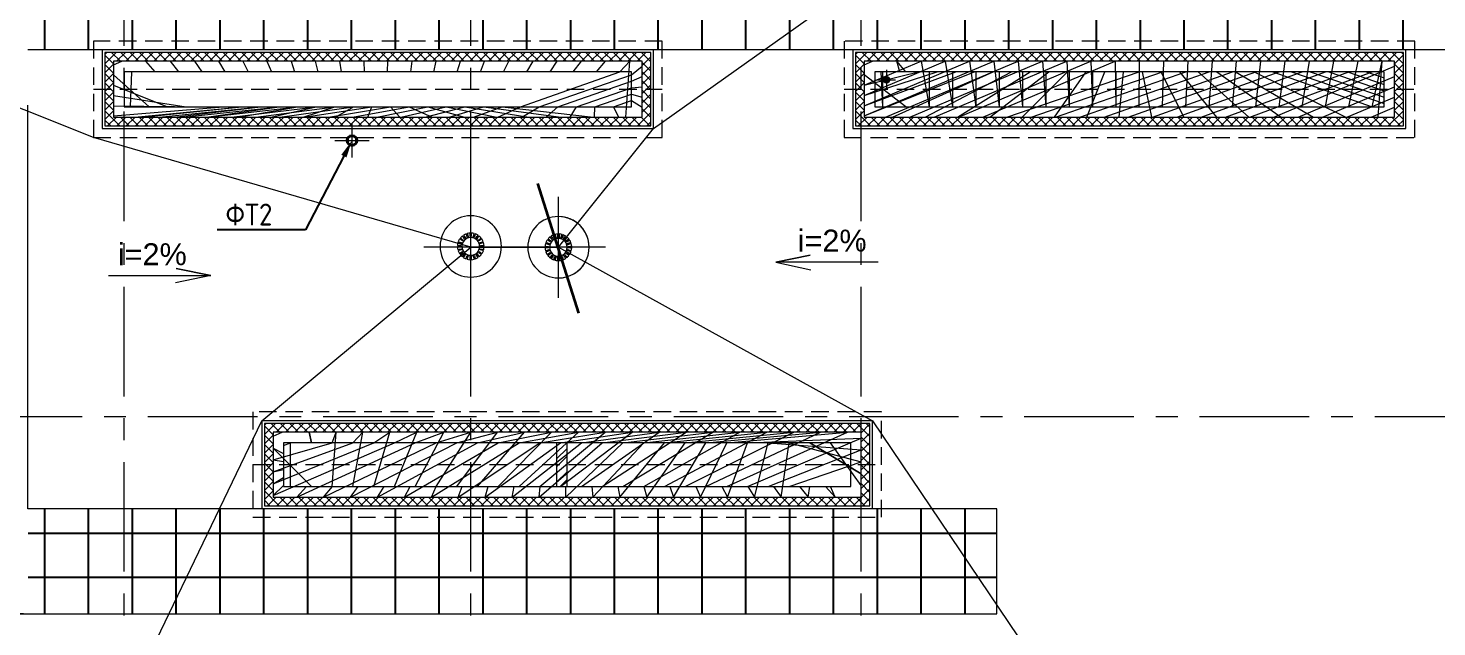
# Model space of a CAD drawing. Header units: millimetres. Extents: x -4447806 to 13389969, y -2188499 to 852203.
# Drawn here: x 4453108 to 4469181, y -599331 to -592499 of the extents above; entities that cross this region are included whole.
import ezdxf
from ezdxf import colors
from ezdxf.entities.mleader import LeaderData, LeaderLine
from ezdxf.math import Vec2, Vec3

# ---------------------------------------------------------------- set-up
doc = ezdxf.new("R2010")
doc.units = ezdxf.units.MM
doc.linetypes.add('CENTER', pattern=[2, 1.25, -0.25, 0.25, -0.25])
doc.linetypes.add('HIDDEN', pattern=[6, 4, -2])
for name, color, linetype, lineweight in [('!!!_АР_отделка', 92, 'Continuous', 13), ('!!!_АР_перегородки блоки', 7, 'Continuous', 5), ('_ВК-К1', 14, 'Continuous', 40), ('АР_Оси', 195, 'Continuous', 9), ('АР_Отметки', 250, 'Continuous', 15), ('АР_Размеры', 175, 'Continuous', 9), ('АР_тонкая линия', 250, 'Continuous', 0), ('ОБОРУДОВАНИЕ', 253, 'Continuous', 5), ('перекр 0.3', 181, 'Continuous', 30), ('Подвал', 250, 'Continuous', 30), ('РАЗМЕРЫ ВНУТРЕННИЕ', 137, 'Continuous', 5)]:
    doc.layers.add(name, color=color, linetype=linetype, lineweight=lineweight)
doc.layers.add('АР_Кровля дорожки', color=245, linetype='Continuous')
doc.layers.add('П_Текст', color=7, linetype='Continuous')
doc.styles.add('ISOCPEUR', font='isocpeur.ttf', dxfattribs={"width": 0.7})
doc.styles.add('ISOCPEUR_2', font='isocpeur.ttf', dxfattribs={"width": 0.9, "height": 300})
doc.styles.get("Standard").update_dxf_attribs({"font": 'arial.ttf'})
pattern_1 = [(90, (4778297.844394518, -529762.6087647942), (-500.0000000000001, 0), []), (180, (4778297.844394518, -529762.6087647942), (-2.842170943040401e-14, -500), [])]

# ---------------------------------------------------------------- blocks, each defined once
blk = doc.blocks.new('A$C6f2de472')
at = {"layer": 'АР_тонкая линия', "ltscale": 100}
for p, q in [((54.57592772785574, -68.52589298801445), (54.57592772785574, -734.3112859727285)), ((54.57592772785574, -734.3112859727285), (9.624901639340763, -509.7124210055539)), ((9.624901639340763, -509.7124210055539), (54.57592772785574, -734.3112859727285)), ((54.57592772785574, -734.3112859727285), (103.6099336369945, -505.6287240333957))]:
    blk.add_line(p, q, dxfattribs=at)
blk = doc.blocks.new('M_Сток крыши - Сетчатый фильтр 380 мм - Слив 200 мм 2-3193379-Кровля')
at = {"layer": 'ОБОРУДОВАНИЕ', "color": 3, "lineweight": 20, "flags": 128}
for points in [[(-152.1267350446647, 9.122306980374313), (-132.0912406071403, 9.122306980374326), (-112.0431549439181, 9.122306980374303)], [(-108.0011237287316, 31.18721417121553), (-127.0242874497429, 37.36821474883533), (-146.0454781264287, 43.54857424549225)], [(-141.9117846506028, 55.55902606483295), (-122.8580928793034, 49.36810632238699), (-103.7927820662061, 43.17341132440949)], [(-93.29816158142222, 62.7083574968748), (-109.4818746132008, 74.46651327549654), (-125.6635339249483, 86.22317693917506)], [(-118.0473051375903, 96.38772613638803), (-101.842131428712, 84.6139782631736), (-85.62792629529227, 72.83366867594135)], [(-69.83589882673962, 88.08991025929144), (-81.59615471404025, 104.2765138426867), (-93.35443870569411, 120.4604033445647)], [(-83.00003154254765, 127.8153150601544), (-71.22933750466267, 111.6143445950117), (-59.45298972975287, 95.40559242844496)], [(-39.9207528530546, 105.0867191707603), (-46.10509601334157, 124.1201703034178), (-52.28803434348071, 143.149297813457)], [(-40.18753608133889, 147.0058568346927), (-34.00116822601166, 127.9661743314419), (-27.81237822599808, 108.9190372333652)], [(-6.349999999993059, 112.2344089592399), (-6.349999999993055, 132.2540697534665), (-6.349999999993071, 152.2676508651532)], [(6.350000000006943, 152.2676508651542), (6.350000000006918, 132.2540697534677), (6.350000000006937, 112.2344089592412)], [(27.81237822601391, 108.9190372333708), (34.00116822602754, 127.9661743314477), (40.18753608135481, 147.0058568346986)], [(52.28803434349719, 143.1492978134647), (46.10509601335808, 124.1201703034257), (39.92075285307115, 105.0867191707683)], [(59.45298972977421, 95.40559242845515), (71.22933750468407, 111.6143445950221), (83.00003154256913, 127.8153150601649)], [(93.35443870571662, 120.4604033445765), (81.5961547140628, 104.2765138426985), (69.83589882676223, 88.08991025930342)], [(85.62792629532089, 72.83366867595203), (101.8421314287408, 84.61397826318435), (118.0473051376191, 96.38772613639888)], [(125.6635339249781, 86.22317693918657), (109.4818746132306, 74.46651327550809), (93.29816158145213, 62.70835749688639)], [(103.792782066241, 43.17341132441629), (122.8580928793384, 49.36810632239381), (141.9117846506378, 55.55902606483986)], [(146.0454781264642, 43.54857424549932), (127.0242874497785, 37.36821474884241), (108.0011237287673, 31.18721417122258)], [(112.0431549439558, 9.122306980374242), (132.091240607178, 9.12230698037424), (152.1267350447024, 9.122306980374237)], [(-112.356954244448, -3.577693019625703), (-132.3584398310157, -3.577693019625699), (-152.3579998314883, -3.577693019625695)], [(-147.4658216370705, -38.46545786676792), (-128.4121298657711, -32.27453812432185), (-109.3468190526738, -26.07984312634433)], [(-105.7061290580764, -38.25048148704755), (-124.7292927790876, -44.43148206466737), (-143.7504834557733, -50.61184156132428)], [(-128.1487984605835, -82.48421335690901), (-111.9436247517052, -70.71046548369449), (-95.7294196182853, -58.93015589646215)], [(-88.46990949618774, -69.35387637452017), (-104.6536225279662, -81.11203215314181), (-120.8352818397137, -92.8686958168203)], [(-95.91116798998836, -118.4348253462578), (-84.14047395210329, -102.233854881115), (-72.3641261771934, -86.02510271454811)], [(-62.19800361705781, -93.63916595362517), (-73.95825950435832, -109.8257695370203), (-85.71654349601214, -126.0096590388982)], [(-53.89547499619336, -142.5518774865482), (-47.70910714086607, -123.5121949832972), (-41.52031714085241, -104.4650578852204)], [(-29.47185625401281, -108.4817714797415), (-35.65619941429974, -127.5152226123989), (-41.83913774443886, -146.5443501224379)], [(-6.349999999993074, -152.2676508652035), (-6.349999999993042, -132.2540697535169), (-6.349999999993062, -112.2344089592902)], [(6.350000000006934, -112.2344089592915), (6.350000000006931, -132.2540697535181), (6.350000000006942, -152.2676508652045)], [(41.83913774445471, -146.5443501224441), (35.65619941431555, -127.515222612405), (29.4718562540286, -108.4817714797474)], [(41.52031714086893, -104.4650578852287), (47.70910714088253, -123.5121949833054), (53.89547499620974, -142.5518774865562)], [(85.71654349603381, -126.009659038909), (73.95825950437997, -109.825769537031), (62.19800361707931, -93.63916595363574)], [(72.3641261772162, -86.02510271456046), (84.14047395212596, -102.2338548811273), (95.91116799001092, -118.4348253462699)], [(120.8352818397427, -92.86869581683132), (104.6536225279952, -81.11203215315281), (88.46990949621667, -69.35387637453108)], [(95.7294196183155, -58.93015589647398), (111.9436247517352, -70.7104654837063), (128.1487984606135, -82.48421335692073)], [(143.7504834558084, -50.61184156133116), (124.7292927791227, -44.43148206467424), (105.7061290581114, -38.25048148705444)], [(109.3468190527096, -26.07984312635145), (128.4121298658068, -32.27453812432894), (147.4658216371062, -38.46545786677496)], [(152.3579998315258, -3.577693019625746), (132.3584398310532, -3.577693019625791), (112.3569542444855, -3.577693019625767)]]:
    blk.add_lwpolyline(points, dxfattribs=at)
at = {"layer": 'ОБОРУДОВАНИЕ', "color": 3, "lineweight": 20}
for centre, radius, start, end in [((1.867945798039727e-11, -2.528863876118112e-11), 350.0000000000003, 359.9999999999996, 179.9999999999998), ((1.884542567571339e-11, -2.517666075618763e-11), 152.4, 163.3962075109842, 176.5683575503843), ((1.884542567571339e-11, -2.517666075618763e-11), 152.3999999999999, 145.5442994120852, 158.6194600011817), ((1.884542567571339e-11, -2.517666075618763e-11), 152.3999999999999, 127.7749788777989, 140.7677499933545), ((1.884542567571339e-11, -2.517666075618763e-11), 112.4139006281505, 175.3453706261629, 179.9999999999995), ((1.884542567571339e-11, -2.517666075618763e-11), 112.4139006281506, 157.4147534860918, 163.8930014678603), ((1.884542567571339e-11, -2.517666075618763e-11), 101.6, 359.9999999999992, 179.9999999999994), ((1.884542567571339e-11, -2.517666075618763e-11), 112.4139006281506, 139.6160726103257, 146.0938257661134), ((1.884542567571339e-11, -2.517666075618763e-11), 152.3999999999999, 110.0656934125596, 122.9986742789652), ((1.884542567571339e-11, -2.517666075618763e-11), 112.4139006281506, 121.92952745044, 128.4066691250171), ((1.884542567571339e-11, -2.517666075618763e-11), 152.3999999999999, 92.38801546327326, 105.2895868495749), ((1.884542567571339e-11, -2.517666075618763e-11), 112.4139006281506, 104.3243310625686, 110.8009781656915), ((1.884542567571339e-11, -2.517666075618763e-11), 112.4139006281505, 86.76177088817388, 93.23822911183754), ((1.884542567571339e-11, -2.517666075618763e-11), 152.4, 74.71041315043354, 87.61198453673569), ((1.884542567571339e-11, -2.517666075618763e-11), 112.4139006281505, 69.1990218343196, 75.67566893744245), ((1.884542567571339e-11, -2.517666075618763e-11), 152.4000000000001, 57.00132572104204, 69.93430658744889), ((1.884542567571339e-11, -2.517666075618763e-11), 112.4139006281505, 51.59333087499237, 58.07047254956947), ((1.884542567571339e-11, -2.517666075618763e-11), 112.4139006281504, 33.90617423389321, 40.38392738968094), ((1.884542567571339e-11, -2.517666075618763e-11), 152.4000000000001, 39.2322500066509, 52.2250211222084), ((1.884542567571339e-11, -2.517666075618763e-11), 112.4139006281505, 16.10699853214306, 22.58524651391154), ((1.884542567571339e-11, -2.517666075618763e-11), 112.4139006281506, 359.9999999999989, 4.654629373836194), ((1.884542567571339e-11, -2.517666075618763e-11), 152.4000000000001, 21.38053999882107, 34.45570058792016), ((1.884542567571339e-11, -2.517666075618763e-11), 152.4, 3.43164244961575, 16.60379248901856), ((1.867945798039727e-11, -2.528863876118112e-11), 350.0000000000003, 179.9999999999998, 359.9999999999989), ((1.874390688234167e-11, -2.517666075618763e-11), 152.4, 181.345180730763, 194.6194600011786), ((1.874390688234167e-11, -2.517666075618763e-11), 152.4000000000001, 199.3962075109811, 212.7677499933488), ((1.874390688234167e-11, -2.517666075618763e-11), 152.4000000000001, 217.5442994120796, 230.9986742789577), ((1.874390688234167e-11, -2.517666075618763e-11), 112.4139006281506, 179.999999999999, 181.823807644696), ((1.874390688234167e-11, -2.517666075618763e-11), 112.4139006281505, 193.4147534860877, 199.8930014678562), ((1.874390688234167e-11, -2.517666075618763e-11), 101.6, 179.9999999999994, 359.9999999999989), ((1.874390688234167e-11, -2.517666075618763e-11), 112.4139006281505, 211.6160726103183, 218.093825766106), ((1.874390688234167e-11, -2.517666075618763e-11), 152.4, 235.7749788777913, 249.2895868495662), ((1.874390688234167e-11, -2.517666075618763e-11), 112.4139006281504, 229.9295274504297, 236.4066691250069), ((1.874390688234167e-11, -2.517666075618763e-11), 152.4, 254.0656934125508, 267.6119845367264), ((1.874390688234167e-11, -2.517666075618763e-11), 112.4139006281505, 248.3243310625568, 254.8009781656796), ((1.874390688234167e-11, -2.517666075618763e-11), 112.4139006281505, 266.7617708881618, 273.2382291118254), ((1.874390688234167e-11, -2.517666075618763e-11), 152.3999999999999, 272.388015463264, 285.9343065874401), ((1.874390688234167e-11, -2.517666075618763e-11), 112.4139006281506, 285.1990218343078, 291.6756689374307), ((1.874390688234167e-11, -2.517666075618763e-11), 152.3999999999999, 290.7104131504247, 304.2250211222008), ((1.874390688234167e-11, -2.517666075618763e-11), 112.4139006281506, 303.5933308749821, 310.0704725495593), ((1.874390688234167e-11, -2.517666075618763e-11), 112.4139006281506, 321.9061742338857, 328.3839273896735), ((1.874390688234167e-11, -2.517666075618763e-11), 152.3999999999999, 309.0013257210344, 322.4557005879145), ((1.874390688234167e-11, -2.517666075618763e-11), 112.4139006281506, 340.106998532139, 346.5852465139075), ((1.874390688234167e-11, -2.517666075618763e-11), 112.4139006281505, 358.1761923553028, 359.9999999999989), ((1.874390688234167e-11, -2.517666075618763e-11), 152.3999999999999, 327.2322500066453, 340.6037924890154), ((1.874390688234167e-11, -2.517666075618763e-11), 152.4, 345.3805399988179, 358.6548192692363)]:
    blk.add_arc(centre, radius, start, end, dxfattribs=at)
blk = doc.blocks.new('_DotSmall')
at = {"color": 0, "linetype": 'ByBlock', "const_width": 0.5}
blk.add_lwpolyline([(-0.0625, 0, 1), (0.0625, 0, 1)], format="xyb", close=True, dxfattribs=at)
blk = doc.blocks.new('A$C357e6c43')
at = {"layer": 'перекр 0.3', "color": 3, "lineweight": 18, "flags": 128}
for points in [[(-152.1267350446433, 9.122306980396388), (-132.0912406070856, 9.122306980396388), (-112.0431549438508, 9.122306980396388)], [(-108.0011237286963, 31.18721417125198), (-127.0242874496616, 37.36821474885801), (-146.0454781263834, 43.54857424553484)], [(-141.9117846505251, 55.55902606487507), (-122.858092879178, 49.36810632242123), (-103.7927820661571, 43.17341132444562)], [(-93.29816158139147, 62.70835749691469), (-109.4818746130913, 74.46651327551808), (-125.663533924846, 86.22317693920922)], [(-118.0473051376175, 96.38772613642504), (-101.8421314286534, 84.61397826319444), (-85.62792629515752, 72.83366867597215)], [(-69.83589882659726, 88.08991025932482), (-81.5961547140032, 104.2765138427203), (-93.35443870560266, 120.4604033445939)], [(-83.00003154249862, 127.815315060172), (-71.22933750459924, 111.6143445950293), (-59.4529897297034, 95.40559242846211)], [(-39.92075285292231, 105.0867191707948), (-46.10509601328522, 124.1201703034458), (-52.28803434339352, 143.1492978134775)], [(-40.18753608129919, 147.0058568347304), (-34.00116822589189, 127.9661743314646), (-27.81237822596449, 108.9190372333978)], [(-6.349999999860302, 112.2344089592807), (-6.349999999860302, 132.254069753486), (-6.349999999860302, 152.267650865193)], [(6.350000000093132, 152.267650865193), (6.350000000093132, 132.254069753486), (6.350000000093132, 112.2344089592807)], [(27.81237822608091, 108.9190372333978), (34.00116822612472, 127.9661743314646), (40.1875360814156, 147.0058568347304)], [(52.28803434362635, 143.1492978135066), (46.10509601340163, 124.1201703034458), (39.92075285315514, 105.0867191707948)], [(59.45298972981982, 95.40559242849122), (71.22933750471566, 111.6143445950584), (83.00003154261503, 127.8153150602011)], [(93.35443870583549, 120.4604033445939), (81.59615471411962, 104.2765138427203), (69.83589882683009, 88.08991025932482)], [(85.62792629539035, 72.83366867597215), (101.8421314288862, 84.61397826322354), (118.0473051376175, 96.38772613642504)], [(125.6635339250788, 86.22317693920922), (109.4818746133242, 74.46651327554719), (93.29816158150788, 62.70835749691469)], [(103.7927820662735, 43.17341132444562), (122.8580928794108, 49.36810632242123), (141.9117846507579, 55.55902606487507)], [(146.0454781264998, 43.54857424553484), (127.0242874498945, 37.36821474885801), (108.0011237288127, 31.18721417125198)], [(112.0431549439672, 9.122306980396388), (132.0912406072021, 9.122306980396388), (152.1267350447597, 9.122306980396388)], [(-112.3569542444311, -3.57769301958615), (-132.3584398309467, -3.57769301958615), (-152.3579998314381, -3.57769301958615)], [(-147.4658216370735, -38.46545786672505), (-128.4121298657265, -32.27453812430031), (-109.3468190525891, -26.0798431263247)], [(-105.7061290580314, -38.25048148701899), (-124.7292927789968, -44.43148206462502), (-143.7504834557185, -50.61184156130184)], [(-128.1487984606065, -82.48421335688909), (-111.9436247516423, -70.71046548365848), (-95.7294196181465, -58.93015589643619)], [(-88.46990949613973, -69.3538763744873), (-104.6536225278396, -81.1120321531198), (-120.8352818395942, -92.86869581678184)], [(-95.91116798995063, -118.4348253462231), (-84.14047395205125, -102.2338548810803), (-72.36412617715541, -86.0251027145132)], [(-62.1980036169989, -93.63916595358751), (-73.95825950428843, -109.825769536983), (-85.71654349588789, -126.0096590388566)], [(-53.89547499618493, -142.5518774865195), (-47.70910714077763, -123.5121949832537), (-41.52031714073382, -104.465057885187)], [(-29.47185625392012, -108.48177147971), (-35.65619941428304, -127.515222612361), (-41.83913774439134, -146.5443501224217)], [(-6.349999999860302, -152.2676508651639), (-6.349999999860302, -132.254069753486), (-6.349999999860302, -112.2344089592516)], [(6.350000000093132, -112.2344089592516), (6.350000000093132, -132.254069753486), (6.350000000093132, -152.2676508651639)], [(41.83913774450775, -146.5443501224217), (35.65619941439945, -127.5152226123901), (29.47185625415295, -108.48177147971)], [(41.52031714096665, -104.465057885187), (47.70910714101046, -123.5121949832828), (53.89547499618493, -142.5518774865195)], [(85.71654349612072, -126.0096590388857), (73.95825950452127, -109.8257695370121), (62.19800361711532, -93.63916595361661)], [(72.36412617727183, -86.0251027145423), (84.14047395216767, -102.2338548811094), (95.91116799006704, -118.4348253462522)], [(120.8352818398271, -92.86869581681094), (104.6536225280724, -81.1120321531198), (88.46990949625615, -69.3538763745164)], [(95.72941961837932, -58.93015589643619), (111.9436247518752, -70.71046548368759), (128.1487984606065, -82.48421335688909)], [(143.7504834558349, -50.61184156130184), (124.7292927792296, -44.43148206465412), (105.7061290581478, -38.25048148701899)], [(109.3468190527055, -26.0798431263247), (128.4121298658429, -32.27453812430031), (147.4658216371899, -38.46545786675415)], [(152.3579998316709, -3.57769301958615), (132.3584398310632, -3.57769301958615), (112.3569542445475, -3.57769301958615)]]:
    blk.add_lwpolyline(points, dxfattribs=at)
at = {"layer": 'перекр 0.3', "color": 3, "lineweight": 18}
for radius, start, end in [(350.0000000000003, 0, 180), (350.0000000000003, 180, 0), (152.4, 163.3962075116569, 176.5683575503826), (152.3999999999999, 145.5442994122952, 158.6194600016077), (152.3999999999999, 127.7749788797527, 140.7677499956926), (112.4139006281505, 175.3453706254388, 180), (112.4139006281506, 180, 181.8238076443281), (112.4139006281506, 157.4147534876763, 163.8930014675736), (101.6, 0, 180), (101.6, 180, 0), (112.4139006281506, 139.6160726119874, 146.093825764659), (152.3999999999999, 110.0656934129666, 122.9986742833611), (112.4139006281506, 121.929527454025, 128.4066691217365), (152.3999999999999, 92.38801546105358, 105.2895868486009), (112.4139006281506, 104.3243310584388, 110.8009781642061), (112.4139006281505, 86.76177088388584, 93.23822911611414), (152.4, 74.7104131513991, 87.6119845389464), (112.4139006281505, 69.19902183579393, 75.67566894156126), (152.4000000000001, 57.00132571663893, 69.93430658703339), (112.4139006281505, 51.59333087826353, 58.07047254597494), (112.4139006281504, 33.90617423534096, 40.38392738801258), (152.4000000000001, 39.23225000430735, 52.22502112024731), (112.4139006281505, 16.10699853242636, 22.58524651232374), (112.4139006281506, 0, 4.654629374561144), (112.4139006281505, 358.1761923556719, 0), (152.4000000000001, 21.38053999839231, 34.45570058770478), (152.4, 3.431642449617404, 16.60379248834308), (152.4, 181.3451807311476, 194.6194600015075), (152.4000000000001, 199.396207509929, 212.7677499926932), (152.4000000000001, 217.5442994125053, 230.9986742800163), (112.4139006281505, 193.4147534860805, 199.8930014676895), (112.4139006281505, 211.6160726099912, 218.0938257673393), (152.4, 235.7749788794526, 249.2895868508693), (112.4139006281504, 229.9295274487667, 236.4066691244509), (152.4, 254.0656934141651, 267.6119845389464), (112.4139006281505, 248.3243310609251, 254.8009781660473), (112.4139006281505, 266.7617708838858, 273.2382291161142), (152.3999999999999, 272.3880154610536, 285.9343065858349), (112.4139006281506, 285.1990218339527, 291.675668939075), (152.3999999999999, 290.7104131491307, 304.2250211205474), (112.4139006281506, 303.593330875549, 310.0704725512333), (112.4139006281506, 321.9061742326607, 328.3839273900087), (152.3999999999999, 309.0013257199837, 322.4557005874947), (112.4139006281506, 340.1069985323104, 346.5852465139195), (152.3999999999999, 327.2322500073068, 340.6037924884981), (152.4, 345.3805399984926, 358.6548192688523)]:
    blk.add_arc((0, 0), radius, start, end, dxfattribs=at)
blk = doc.blocks.new('A$C8068bb3d')
at = {"layer": 'АР_Оси', "linetype": 'CENTER', "ltscale": 1000}
for p, q in [((0, -576.2685187675525), (0, 576.2685187675525)), ((537.0023309569806, 0), (-537.0023309569806, 0))]:
    blk.add_line(p, q, dxfattribs=at)
blk = doc.blocks.new('A$C6552fe61')
at = {"layer": '_ВК-К1', "color": 18, "lineweight": 9, "ltscale": 100, "true_color": 0x000000}
for p, q in [((-2.610950317689593e-14, 192.3657202435659), (-3.073391568391209e-14, -192.3657202435659)), ((-195.4363792874941, 1.037866518140547e-14), (195.4363792874941, -1.465261637743881e-15))]:
    blk.add_line(p, q, dxfattribs=at)

msp = doc.modelspace()

# ---------------------------------------------------------------- hatches: boundary and pattern name
at = {"layer": '!!!_АР_отделка', "true_color": 0x000000}
h = msp.add_hatch(dxfattribs=at)
h.set_pattern_fill('ANSI37', color=18, scale=600, angle=180)
h.set_pattern_definition([(225, (4073467.342561268, -709845.5827961816), (53.03300858899106, -53.03300858899107), []), (315, (4073467.342561268, -709845.5827961816), (53.03300858899107, 53.03300858899105), [])])
h.paths.add_polyline_path([(4453982.909910565, -592776.3333142897), (4453982.909910565, -593614.4686764837), (4460212.450499981, -593614.4686764837), (4460212.450499981, -592776.3309235142)])
h.paths.add_polyline_path([(4454082.909910565, -592876.3309235142), (4460112.450499981, -592876.3309235142), (4460112.450499981, -593514.4686764837), (4454082.909910565, -593514.4686764837)], flags=16)
h.paths.add_polyline_path([(4455470.342561268, -593770.1374280193), (4455527.320403531, -593246.0827961816)])
h = msp.add_hatch(dxfattribs=at)
h.set_pattern_fill('ANSI37', color=18, scale=600, angle=180)
h.set_pattern_definition([(225, (4082032.342561237, -709845.5827961816), (53.03300858899106, -53.03300858899107), []), (315, (4082032.342561237, -709845.5827961816), (53.03300858899107, 53.03300858899105), [])])
h.paths.add_polyline_path([(4462547.909910535, -592776.3333142897), (4462547.909910535, -593614.4686764837), (4468799.214627785, -593614.4686764837), (4468799.214627785, -592776.3309235142)])
h.paths.add_polyline_path([(4462647.909910535, -592876.3309235142), (4468699.214627785, -592876.355921941), (4468699.214627785, -593514.4936749104), (4462647.909910535, -593514.4686764837)], flags=16)
h.paths.add_polyline_path([(4464035.342561238, -593770.1374280193), (4464092.3204035, -593246.0827961816)])
h = msp.add_hatch(dxfattribs=at)
h.set_pattern_fill('ANSI37', color=18, scale=600, angle=180)
h.set_pattern_definition([(225, (4075287.342561266, -714078.3667061672), (53.03300858899106, -53.03300858899107), []), (315, (4075287.342561266, -714078.3667061672), (53.03300858899107, 53.03300858899105), [])])
h.paths.add_polyline_path([(4455802.909910563, -597009.1172242754), (4455802.909910563, -597950.3239140057), (4462712.909910565, -597950.3239140057), (4462712.909910565, -597009.1148335)])
h.paths.add_polyline_path([(4455902.909910563, -597109.1148335), (4462612.909910565, -597109.1148335), (4462612.909910565, -597850.3239140057), (4455902.909910563, -597850.3239140057)], flags=16)
h.paths.add_polyline_path([(4457290.342561266, -598002.921338005), (4457347.320403529, -597478.8667061672)])
at = {"layer": '!!!_АР_перегородки блоки', "lineweight": 5, "true_color": 0x000000}
h = msp.add_hatch(dxfattribs=at)
h.set_pattern_fill('ANSI32', color=18, scale=500, angle=180, style=0)
h.set_pattern_definition([(225, (8367828279.157036, 935596567.1189473), (132.5825214724777, -132.5825214724777), []), (225, (8367828190.768688, 935596567.1189473), (132.5825214724777, -132.5825214724777), [])])
h.paths.add_polyline_path([(4454082.909910565, -592876.3309235142), (4454082.909910565, -593514.4686764837), (4460112.450499981, -593514.4686764837), (4460112.450499981, -592876.3309235142)])
h.paths.add_polyline_path([(4454202.909910565, -592996.3309235142), (4459992.450499981, -592996.3309235142), (4459992.450499981, -593394.4686764837), (4454202.909910565, -593394.4686764837)], flags=16)
h.paths.add_polyline_path([(4455704.298245793, -593618.0281643437), (4455704.298245793, -593230.0281643437)])
h = msp.add_hatch(dxfattribs=at)
h.set_pattern_fill('ANSI32', color=18, scale=500, angle=180, style=0)
h.set_pattern_definition([(225, (8367836844.157036, 935596567.1189473), (132.5825214724777, -132.5825214724777), []), (225, (8367836755.768688, 935596567.1189473), (132.5825214724777, -132.5825214724777), [])])
h.paths.add_polyline_path([(4462647.909910535, -592876.3309235142), (4462647.909910535, -593514.4686764837), (4468699.214627785, -593514.4936749104), (4468699.214627785, -592876.355921941)])
h.paths.add_polyline_path([(4462767.909910535, -592996.3309235142), (4468579.214627785, -592996.355921941), (4468579.214627785, -593394.4936749104), (4462767.909910535, -593394.4686764837)], flags=16)
h.paths.add_polyline_path([(4464269.298245762, -593618.0281643437), (4464269.298245762, -593230.0281643437)])
h = msp.add_hatch(dxfattribs=at)
h.set_pattern_fill('ANSI32', color=18, scale=500, angle=180, style=0)
h.set_pattern_definition([(225, (8367830099.157036, 935592334.3350372), (132.5825214724777, -132.5825214724777), []), (225, (8367830010.768688, 935592334.3350372), (132.5825214724777, -132.5825214724777), [])])
h.paths.add_polyline_path([(4455902.909910563, -597109.1148335), (4455902.909910563, -597850.3239140057), (4462612.909910565, -597850.3239140057), (4462612.909910565, -597109.1148335)])
h.paths.add_polyline_path([(4456022.909910563, -597229.1148335), (4462492.909910565, -597229.1148335), (4462492.909910565, -597730.3239140057), (4456022.909910563, -597730.3239140057)], flags=16)
h.paths.add_polyline_path([(4457524.298245791, -597850.8120743295), (4457524.298245791, -597462.8120743295)])
h = msp.add_hatch(dxfattribs=at)
h.set_pattern_fill('ANSI32', color=18, scale=500, angle=180, style=0)
h.set_pattern_definition([(225, (4889252.127783469, -525892.6087647942), (132.5825214724777, -132.5825214724777), []), (225, (4889163.739435969, -525892.6087647942), (132.5825214724777, -132.5825214724777), [])])
h.paths.add_polyline_path([(4459257.909614989, -597730.4806521479), (4459137.91020614, -597730.1671758633), (4459137.911092866, -597228.9580953576), (4459257.910501716, -597229.2715716423)])
at = {"layer": 'АР_Кровля дорожки', "ltscale": 120, "true_color": 0x636466}
h = msp.add_hatch(dxfattribs=at)
h.set_pattern_fill('ANSI37', color=251, scale=4000, angle=45, double=1)
h.set_pattern_definition(pattern_1)
h.paths.add_polyline_path([(4451858.075114986, -592746.3309235142), (4451858.388591271, -591547.6267696081), (4490724.809583719, -591547.6263373138), (4490724.496107434, -592746.3304912199)])
h = msp.add_hatch(dxfattribs=at)
h.set_pattern_fill('ANSI37', color=251, scale=4000, angle=45, double=1)
h.set_pattern_definition(pattern_1)
h.paths.add_polyline_path([(4453108.514104621, -599182.0016513569), (4453108.827580906, -597983.2974974508), (4464162.115182432, -597983.2974974508), (4464161.801706147, -599182.0016513569)])

# ---------------------------------------------------------------- linework, layer by layer
at = {"layer": '_ВК-К1', "color": 18, "lineweight": 9, "ltscale": 100, "true_color": 0x000000}
for p, q in [((4462799.633829149, -593087.3575978096), (4463003.548497248, -593087.3575978096)), ((4462901.591163199, -592974.8704094355), (4462901.591163199, -593199.8447861838))]:
    msp.add_line(p, q, dxfattribs=at)
at = {"layer": '_ВК-К1', "color": 18, "lineweight": 40, "ltscale": 100, "true_color": 0x000000}
for centre, radius in [((4462901.591163199, -593087.3575978096), 27.5), ((4456802.942493103, -593781.038283681), 55)]:
    msp.add_circle(centre, radius, dxfattribs=at)
at = {"layer": 'АР_Оси', "linetype": 'CENTER', "ltscale": 1000}
for p, q in [((4454202.909910565, -618700.3865048818), (4454202.909910565, -583581.5613276211)), ((4458157.909910565, -618700.3865048818), (4458157.909910565, -583581.5613276211)), ((4462612.909910565, -618700.3865048818), (4462612.909910565, -583581.5613276211)), ((4424474.15437112, -596929.1148335), (4508071.319341035, -596929.1148335))]:
    msp.add_line(p, q, dxfattribs=at)
at = {"layer": 'АР_Размеры', "lineweight": 35, "ltscale": 500}
msp.add_line((4459391.246071966, -595750.0827326057), (4458924.573749164, -594271.5260611668), dxfattribs=at)
at = {"layer": 'АР_тонкая линия', "color": 18, "ltscale": 100, "true_color": 0x000000}
msp.add_line((4458157.909910565, -594999.2972918525), (4459157.909910565, -594999.2972918525), dxfattribs=at)
for points in [[(4459157.909910565, -594999.2972918525), (4460242.450499981, -593644.4686764837), (4471365.409910577, -585744.1148335)], [(4458157.909910564, -594999.2972918522), (4453852.909910565, -593744.4686764837), (4443487.909944383, -589609.1172038778)], [(4489474.80447853, -592746.4042691923), (4453103.79763847, -592746.331007701)], [(4450112.909910565, -608249.1147811883), (4453952.909910565, -600768.7586941045), (4455772.909910563, -596979.1148335), (4458157.909910565, -594999.2972918525)], [(4459157.909910565, -594999.2972918525), (4462742.909910565, -596979.1148335), (4471384.097998369, -609798.2091972769)]]:
    msp.add_lwpolyline(points, dxfattribs=at)
for points in [[(4453952.909910565, -593644.4686764837), (4460242.450499981, -593644.4686764837), (4460242.450499981, -592746.3309235142), (4453952.909910565, -592746.3309235142)], [(4462517.909910535, -593644.493674943), (4468829.214627785, -593644.493674943), (4468829.214627785, -592746.3559219085), (4462517.909910535, -592746.3559219085)], [(4453982.909910565, -593614.4686764837), (4460212.450499981, -593614.4686764837), (4460212.450499981, -592776.3309235142), (4453982.909910565, -592776.3309235142)], [(4454082.909910565, -593514.4686764837), (4460112.450499981, -593514.4686764837), (4460112.450499981, -592876.3309235142), (4454082.909910565, -592876.3309235142)], [(4462547.909910535, -593614.493674943), (4468799.214627785, -593614.493674943), (4468799.214627785, -592776.3559219085), (4462547.909910535, -592776.3559219085)], [(4462647.909910535, -593514.493674943), (4468699.214627785, -593514.493674943), (4468699.214627785, -592876.3559219085), (4462647.909910535, -592876.3559219085)], [(4454202.909910565, -593394.4686764837), (4459992.450499981, -593394.4686764837), (4459992.450499981, -592996.3309235142), (4454202.909910565, -592996.3309235142)], [(4462767.909910535, -593394.493674943), (4468579.214627785, -593394.493674943), (4468579.214627785, -592996.3559219085), (4462767.909910535, -592996.3559219085)], [(4455772.909910563, -597980.3239140057), (4462742.909910565, -597980.3239140057), (4462742.909910565, -596979.1148335), (4455772.909910563, -596979.1148335)], [(4455802.909910563, -597950.3239140057), (4462712.909910565, -597950.3239140057), (4462712.909910565, -597009.1148335), (4455802.909910563, -597009.1148335)], [(4455902.909910563, -597850.3239140057), (4462612.909910565, -597850.3239140057), (4462612.909910565, -597109.1148335), (4455902.909910563, -597109.1148335)], [(4456022.909910563, -597730.3239140057), (4462492.909910565, -597730.3239140057), (4462492.909910565, -597229.1148335), (4456022.909910563, -597229.1148335)], [(4459137.909910564, -597730.3239140057), (4459257.909910564, -597730.3239140057), (4459257.909910564, -597229.1148335), (4459137.909910564, -597229.1148335)]]:
    msp.add_lwpolyline(points, close=True, dxfattribs=at)
at = {"layer": 'перекр 0.3', "color": 7, "linetype": 'HIDDEN', "lineweight": 5, "ltscale": 50}
for p, q in [((4453852.909910565, -593195.399799999), (4460342.450499981, -593194.969111295)), ((4462417.909910535, -593195.4247984258), (4468929.214627785, -593195.4247984258)), ((4455672.909910563, -597479.7193737528), (4462842.909910565, -597479.7193737528))]:
    msp.add_line(p, q, dxfattribs=at)
for points in [[(4453852.909910565, -593744.4686764837), (4460342.450499981, -593744.4686764837), (4460342.450499981, -592646.3309235142), (4453852.909910565, -592646.3309235142)], [(4462417.909910535, -593744.493674943), (4468929.214627785, -593744.493674943), (4468929.214627785, -592646.3559219085), (4462417.909910535, -592646.3559219085)], [(4455672.909910563, -598080.3239140057), (4462842.909910565, -598080.3239140057), (4462842.909910565, -596879.1148335), (4455672.909910563, -596879.1148335)]]:
    msp.add_lwpolyline(points, close=True, dxfattribs=at)
at = {"layer": 'РАЗМЕРЫ ВНУТРЕННИЕ', "color": 18, "true_color": 0x000000}
msp.add_lwpolyline([(4453052.986940932, -599182.8241013236), (4452839.727509819, -599182.8296168267), (4464161.95844429, -599182.0016513569), (4464161.95844429, -597983.2974974508), (4453103.802152108, -597983.2868085767), (4453103.803814596, -593375.8560711747)], dxfattribs=at)

# ---------------------------------------------------------------- block references
at = {"layer": 'АР_тонкая линия', "ltscale": 500}
for p in [(4458157.909910565, -594989.4340612734), (4459157.909910565, -594999.2972918525)]:
    msp.add_blockref('A$C357e6c43', p, dxfattribs=at)
at = {"layer": 'АР_тонкая линия', "ltscale": 500, "rotation": 270}
msp.add_blockref('M_Сток крыши - Сетчатый фильтр 380 мм - Слив 200 мм 2-3193379-Кровля', (4459157.909910565, -594999.2972918525), dxfattribs=at)
at = {"layer": 'АР_тонкая линия', "ltscale": 100, "yscale": 1.754367527776944, "zscale": 1.754367527776944}
for p, xscale, rotation in [((4462925.855321165, -595074.0510564485), 1.754367527776944, 270), ((4453903.829141561, -595224.0510564479), -1.754367527776944, 89.99999999989352)]:
    msp.add_blockref('A$C6f2de472', p, dxfattribs=dict(at, xscale=xscale, rotation=rotation))
at = {"layer": 'Подвал', "lineweight": 13, "ltscale": 500}
for name, p in [('A$C6552fe61', (4456802.942493103, -593781.038283681)), ('A$C8068bb3d', (4458157.909910564, -594999.2972918522)), ('A$C8068bb3d', (4459157.909910565, -594999.2972918525))]:
    msp.add_blockref(name, p, dxfattribs=at)

# ---------------------------------------------------------------- texts
at = {"layer": 'АР_тонкая линия', "ltscale": 100, "char_height": 250.0000000000001, "width": 682.5000000000002, "attachment_point": 1}
for insert in [(4461888.52613879, -594797.8986224534), (4454131.467549958, -594953.4007336774)]:
    msp.add_mtext('i=2%', dxfattribs=dict(at, insert=insert))

# ---------------------------------------------------------------- leaders
at = {"layer": 'АР_Отметки'}
ml = msp.add_multileader_mtext('Standard', dxfattribs=at)
ml.set_content('+19,400', color=256, style='ISOCPEUR')
ml.set_leader_properties(color=256, linetype='Continuous', lineweight=-1)
ml.set_arrow_properties(name='DOTSMALL')
ml.build(insert=Vec2(0, 0))
ml.multileader.update_dxf_attribs({"has_text_frame": 1, "text_left_attachment_type": 4, "text_right_attachment_type": 4, "dogleg_length": 100, "arrow_head_size": 180})
ctx = ml.context
ctx.base_point, ctx.char_height, ctx.arrow_head_size, ctx.landing_gap_size, ctx.plane_origin = Vec3(4490999.904235704, -595900.8219466365), 250, 180, 50, Vec3(4490918.510785855, -597611.5139204648)
ctx.left_attachment, ctx.right_attachment = 4, 4
notes = []
notes.append((ctx, [(0, (0, 0, 0), (0, 0), (1, 0), 1, [])]))
ctx.mtext.insert, ctx.mtext.width, ctx.mtext.defined_height, ctx.mtext.line_spacing_style, ctx.mtext.flow_direction = Vec3(4491049.904235704, -595567.4886133032), 696.0352958708361, 776.4611150313478, 2, 5
ml = msp.add_multileader_mtext('Standard', dxfattribs=at)
ml.set_content('%%P0,000', color=256, style='ISOCPEUR')
ml.set_leader_properties(color=256, linetype='Continuous', lineweight=-1)
ml.set_arrow_properties(name='DOTSMALL')
ml.build(insert=Vec2(0, 0))
ml.multileader.update_dxf_attribs({"has_text_frame": 1, "text_left_attachment_type": 4, "text_right_attachment_type": 4, "dogleg_length": 100, "arrow_head_size": 180})
ctx = ml.context
ctx.base_point, ctx.char_height, ctx.arrow_head_size, ctx.landing_gap_size, ctx.plane_origin = Vec3(4512057.738082781, -603050.3410696584), 250, 180, 50, Vec3(4511976.344632998, -604317.905261874)
ctx.left_attachment, ctx.right_attachment = 4, 4
notes.append((ctx, [(0, (0, 0, 0), (0, 0), (1, 0), 1, [])]))
ctx.mtext.insert, ctx.mtext.width, ctx.mtext.line_spacing_style, ctx.mtext.flow_direction = Vec3(4512107.738082781, -602717.007736325), 852.6970314602484, 2, 5
at = {"layer": 'П_Текст', "lineweight": 5}
ml = msp.add_multileader_mtext('Standard', dxfattribs=at)
ml.set_content('ФТ2', color=256, style='ISOCPEUR_2')
ml.set_leader_properties()
ml.build(insert=Vec2(0, 0))
ml.multileader.update_dxf_attribs({"text_left_attachment_type": 6, "text_right_attachment_type": 6, "dogleg_length": 374.000000000014, "arrow_head_size": 200})
ctx = ml.context
ctx.base_point, ctx.char_height, ctx.arrow_head_size, ctx.landing_gap_size, ctx.plane_origin = Vec3(4455339.997887481, -594800.6788879761), 250, 200, 20, Vec3(4466791.388316916, -598135.7294117662)
ctx.left_attachment, ctx.right_attachment = 6, 6
notes.append((ctx, [(1, (1, 1, 0), (4456271.497887481, -594800.6788879761), (-1, 0), 374.000000000014, [(0, [(4456802.942493103, -593781.038283681)], 0, [])])]))
ctx.mtext.insert, ctx.mtext.width, ctx.mtext.flow_direction = Vec3(4455359.997887481, -594500.6788879761), 5515.858486356105, 5
for ctx, leaders in notes:
    for number, flags, end, landing, length, lines in leaders:
        leader = LeaderData()
        leader.index, (leader.has_last_leader_line, leader.has_dogleg_vector, leader.attachment_direction) = number, flags
        leader.last_leader_point, leader.dogleg_vector, leader.dogleg_length = Vec3(end), Vec3(landing), length
        for number, points, colour, breaks in lines:
            line = LeaderLine()
            line.index, line.vertices, line.color, line.breaks = number, Vec3.list(points), colors.encode_raw_color(colour), breaks
            leader.lines.append(line)
        ctx.leaders.append(leader)

doc.saveas('drawing.dxf')
